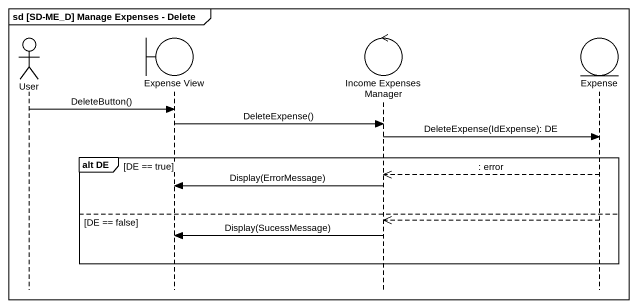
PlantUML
@startuml
mainframe sd [SD-ME_D] Manage Expenses - Delete
hide footbox
actor User
boundary "Expense View" as Expense_View
control "Income Expenses Manager" as Income_Expenses_Manager
entity Expense

User -> Expense_View : DeleteButton()
Expense_View -> Income_Expenses_Manager : DeleteExpense()
Income_Expenses_Manager -> Expense : DeleteExpense(IdExpense): DE
group alt DE [DE == true]
  Expense -->> Income_Expenses_Manager : : error
  Income_Expenses_Manager -> Expense_View : Display(ErrorMessage)
else DE == false
  Expense -->> Income_Expenses_Manager
  Income_Expenses_Manager -> Expense_View : Display(SucessMessage)
end
@enduml
